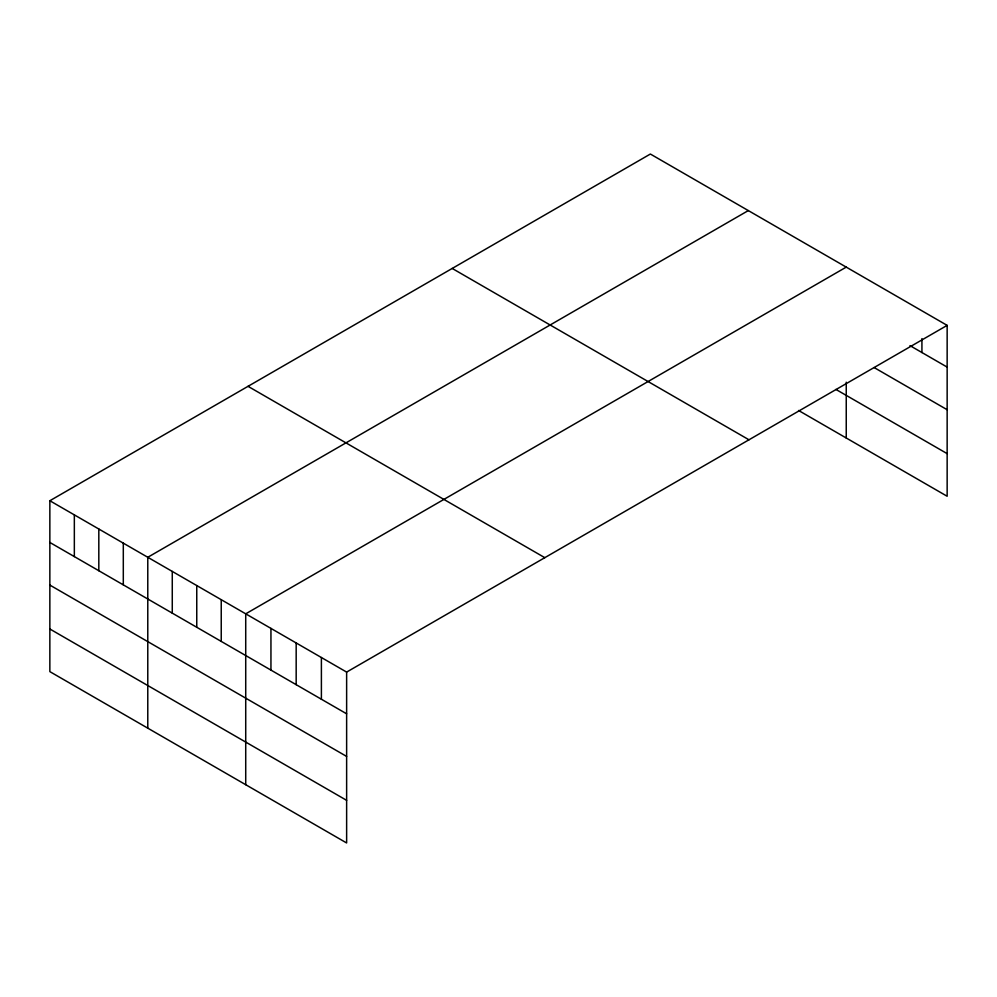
<?xml version="1.0" encoding="UTF-8"?>
<svg xmlns="http://www.w3.org/2000/svg" width="997" height="997" viewBox="0 0 997 997"><rect width="100%" height="100%" fill="white"/><g stroke="black" fill="none" stroke-linecap="round" stroke-linejoin="round"><path stroke-width="1.5" d="M947.15 325.371L346.632 672.09L346.632 842.964L49.85 671.629L49.85 500.743L650.368 154.036L947.15 325.371L947.15 496.257L798.572 410.477M748.311 210.579L147.78 557.286L147.78 728.171M846.241 267.121L245.723 613.828L245.723 784.714M909.974 345.623L947.15 367.095M874.132 367.557L947.15 409.717M835.935 389.428L947.15 453.635M452.202 268.442L748.971 439.789M248.029 386.325L544.798 557.672M49.85 500.743L346.632 672.09M49.85 542.455L346.632 713.802M49.85 585.077L346.632 756.424M49.85 628.995L346.632 800.342M921.926 338.619L921.926 352.527M846.241 382.2L846.241 438.007M321.395 657.522L321.395 699.233M296.171 642.953L296.171 684.677M270.947 628.397L270.947 670.109M221.234 599.696L221.234 641.407M196.758 585.563L196.758 627.275M172.269 571.418L172.269 613.143M123.304 543.153L123.304 584.865M98.815 529.008L98.815 570.733M74.339 514.876L74.339 556.588"/></g></svg>
